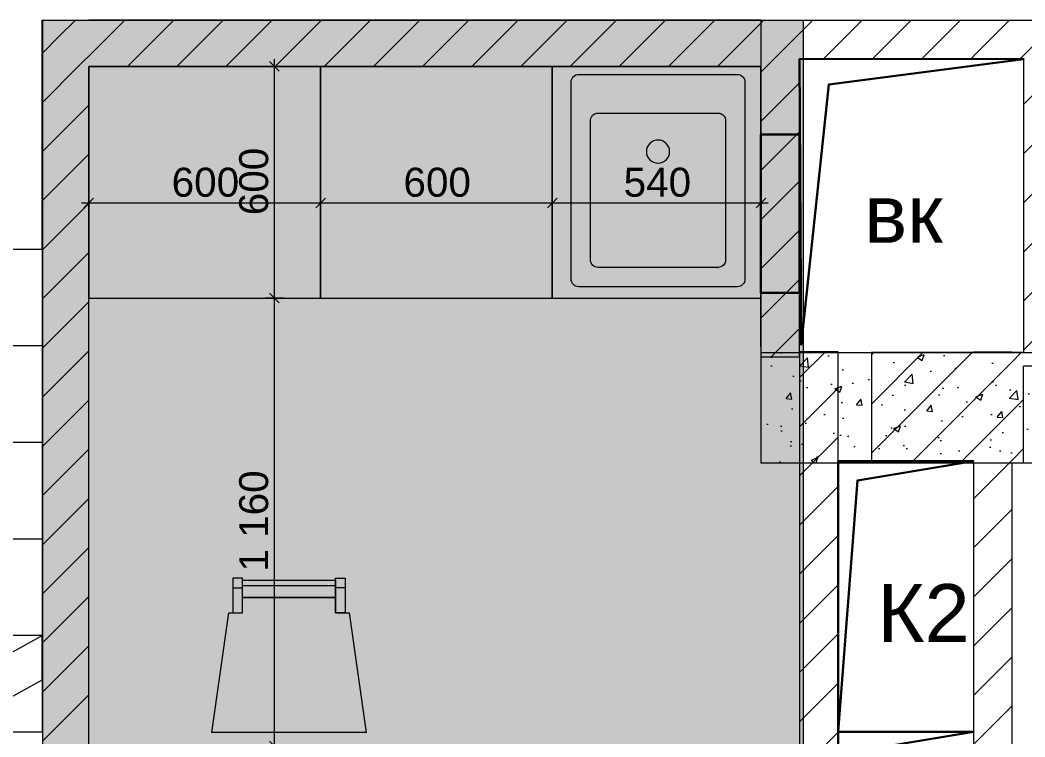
# Model space of a CAD drawing. Header units: millimetres. Extents: x 2336463 to 2579121, y 595385 to 778077.
# Drawn here: x 2400071 to 2402672, y 701163 to 703019 of the extents above; entities that cross this region are included whole.
import ezdxf

# ---------------------------------------------------------------- set-up
doc = ezdxf.new("R2010")
doc.units = ezdxf.units.MM
doc.header["$MEASUREMENT"] = 0
for name, pattern in [('Wipeout_Contour', [1000, 0, -1000]), ('Пунктирная', [88.194442, 0, -88.194442]), ('Штриховая', [282.222223, 141.111112, -141.111112])]:
    doc.linetypes.add(name, pattern=pattern)
for name, color, linetype in [('+возводимые стены', 7, 'Continuous'), ('1 Планировка размеры', 7, 'Continuous'), ('Интерьер - Мебель', 7, 'Continuous'), ('Конструктив - Лестницы', 7, 'Continuous'), ('сит план', 7, 'Continuous')]:
    doc.layers.add(name, color=color, linetype=linetype)
for name, color, linetype, lineweight in [('+возводимые стены_Ном._пера__101', 252, 'Continuous', 5), ('+стена с дверью_Ном._пера__1', 7, 'Continuous', 13), ('1 Планировка_Ном._пера__1', 7, 'Continuous', 13), ('Интерьер - Мебель_Ном._пера__1', 7, 'Continuous', 13), ('Конструктив - Стены Несущие_Ном._пера__21', 7, 'Continuous', 30), ('сит план_Ном._пера__1', 7, 'Continuous', 13), ('сит план_Ном._пера__21', 7, 'Continuous', 30)]:
    doc.layers.add(name, color=color, linetype=linetype, lineweight=lineweight)
for name, color, linetype, lineweight, true_color in [('+возводимые стены_Ном._пера__169', 7, 'Continuous', 5, 0x68b353), ('+стена с дверью_Ном._пера__243', 7, 'Continuous', 13, 0xe25822), ('1 Планировка размеры_Ном._пера__242', 7, 'Continuous', 13, 0x1b55b5), ('Интерьер - Мебель_Ном._пера__62', 7, 'Continuous', 25, 0xaaaaaa), ('Конструктив - Лестницы_Ном._пера__11', 7, 'Continuous', 15, 0x6c80ff), ('сит план_Ном._пера__87', 7, 'Continuous', 20, 0x6a6a6a)]:
    doc.layers.add(name, color=color, linetype=linetype, lineweight=lineweight, true_color=true_color)
doc.styles.add('СГЕНЕРИР_СТИЛЬ_1', font='arial.ttf')
doc.dimstyles.new('СГЕНЕРИР_СТИЛЬ__1', dxfattribs={"dimtxt": 75, "dimasz": 23.75, "dimexe": 0.18, "dimexo": 300, "dimgap": 0, "dimtad": 1, "dimtih": 1, "dimtoh": 1, "dimdec": 0, "dimzin": 0, "dimdsep": 46, "dimtxsty": 'СГЕНЕРИР_СТИЛЬ_1', "dimblk": 'ARROWHEAD_6', "dimblk1": 'ARROWHEAD_6', "dimblk2": 'ARROWHEAD_6', "dimcen": 0.09, "dimclrd": 256, "dimclre": 256, "dimclrt": 256, "dimazin": 0, "dimtfac": 1, "dimtdec": 4, "dimtmove": 0, "dimatfit": 3, "dimfxl": 0, "dimtolj": 1, "dimtzin": 0, "dimarcsym": 0})
doc.dimstyles.new('СГЕНЕРИР_СТИЛЬ__2', dxfattribs={"dimtxt": 75, "dimasz": 23.75, "dimexe": 0.18, "dimexo": 300, "dimgap": 0, "dimtad": 1, "dimdec": 0, "dimzin": 0, "dimdsep": 46, "dimtxsty": 'СГЕНЕРИР_СТИЛЬ_1', "dimblk": 'ARROWHEAD_6', "dimblk1": 'ARROWHEAD_6', "dimblk2": 'ARROWHEAD_6', "dimcen": 0.09, "dimclrd": 256, "dimclre": 256, "dimclrt": 256, "dimazin": 0, "dimtfac": 1, "dimtdec": 4, "dimtmove": 0, "dimatfit": 3, "dimfxl": 0, "dimtolj": 1, "dimtzin": 0, "dimarcsym": 0})
pattern_1 = [(45, (2086872.015, 585813.69), (-63.639609, 63.639609), [])]

# ---------------------------------------------------------------- blocks, each defined once
blk = doc.blocks.new('Перекрытие_211', base_point=(2400248.7, 702298.9))
at = {"layer": 'Интерьер - Мебель_Ном._пера__1', "color": 7, "linetype": 'Continuous', "lineweight": 13, "flags": 128}
blk.add_lwpolyline([(2400248.7, 702298.9), (2400848.7, 702298.9), (2400848.7, 702898.9), (2400248.7, 702898.9)], close=True, dxfattribs=at)
blk = doc.blocks.new('Перекрытие_212', base_point=(2400848.7, 702298.9))
at = {"layer": 'Интерьер - Мебель_Ном._пера__1', "color": 7, "linetype": 'Continuous', "lineweight": 13, "flags": 128}
blk.add_lwpolyline([(2400848.7, 702298.9), (2401448.7, 702298.9), (2401448.7, 702898.9), (2400848.7, 702898.9)], close=True, dxfattribs=at)
blk = doc.blocks.new('Перекрытие_213', base_point=(2401448.7, 702298.9))
at = {"layer": 'Интерьер - Мебель_Ном._пера__1', "color": 7, "linetype": 'Continuous', "lineweight": 13, "flags": 128}
blk.add_lwpolyline([(2401448.7, 702298.9), (2401988.7, 702298.9), (2401988.7, 702898.9), (2401448.7, 702898.9)], close=True, dxfattribs=at)
blk = doc.blocks.new('Лестница_16', base_point=(2086872, 585813.7))
at = {"color": 254, "linetype": 'Wipeout_Contour', "lineweight": 0, "ltscale": 10001346.45308947}
blk.add_wipeout([(2400128.7, 702425), (2399228.7, 702425), (2399228.7, 702175), (2400128.7, 702175)], dxfattribs=at).dxf.layer = 'Конструктив - Лестницы'
at = {"layer": 'Конструктив - Лестницы_Ном._пера__11', "color": 171, "linetype": 'Continuous', "lineweight": 15, "true_color": 0x6c80ff}
for p, q in [((2400128.7, 702425), (2399228.7, 702425)), ((2400128.7, 702175), (2400128.7, 702425)), ((2399228.7, 702175), (2400128.7, 702175))]:
    blk.add_line(p, q, dxfattribs=at)
at = {"color": 254, "linetype": 'Wipeout_Contour', "lineweight": 0, "ltscale": 10001065.61694339}
blk.add_wipeout([(2400128.7, 702175), (2399228.7, 702175), (2399228.7, 701925), (2400128.7, 701925)], dxfattribs=at).dxf.layer = 'Конструктив - Лестницы'
at = {"layer": 'Конструктив - Лестницы_Ном._пера__11', "color": 171, "linetype": 'Continuous', "lineweight": 15, "true_color": 0x6c80ff}
for p, q in [((2400128.7, 702175), (2399228.7, 702175)), ((2400128.7, 701925), (2400128.7, 702175)), ((2399228.7, 701925), (2400128.7, 701925))]:
    blk.add_line(p, q, dxfattribs=at)
at = {"color": 254, "linetype": 'Wipeout_Contour', "lineweight": 0, "ltscale": 10000784.87289064}
blk.add_wipeout([(2400128.7, 701925), (2399228.7, 701925), (2399228.7, 701675), (2400128.7, 701675)], dxfattribs=at).dxf.layer = 'Конструктив - Лестницы'
at = {"layer": 'Конструктив - Лестницы_Ном._пера__11', "color": 171, "linetype": 'Continuous', "lineweight": 15, "true_color": 0x6c80ff}
for p, q in [((2400128.7, 701925), (2399228.7, 701925)), ((2400128.7, 701675), (2400128.7, 701925)), ((2399228.7, 701675), (2400128.7, 701675))]:
    blk.add_line(p, q, dxfattribs=at)
at = {"color": 254, "linetype": 'Wipeout_Contour', "lineweight": 0, "ltscale": 10000504.22095153}
blk.add_wipeout([(2400128.7, 701675), (2399228.7, 701675), (2399228.7, 701425), (2400128.7, 701425)], dxfattribs=at).dxf.layer = 'Конструктив - Лестницы'
at = {"layer": 'Конструктив - Лестницы_Ном._пера__11', "color": 171, "linetype": 'Continuous', "lineweight": 15, "true_color": 0x6c80ff}
for p, q in [((2400128.7, 701675), (2399228.7, 701675)), ((2400128.7, 701425), (2400128.7, 701675)), ((2399228.7, 701425), (2400128.7, 701425))]:
    blk.add_line(p, q, dxfattribs=at)
at = {"color": 254, "linetype": 'Wipeout_Contour', "lineweight": 0, "ltscale": 19999903.19051888}
blk.add_wipeout([(2399228.7, 701425), (2399228.7, 701175), (2399591.3, 701175), (2399591.3, 701226.5), (2399678.7, 701175), (2399766.1, 701175), (2399766.1, 701223.6), (2400128.7, 701425)], dxfattribs=at).dxf.layer = 'Конструктив - Лестницы'
at = {"layer": 'Конструктив - Лестницы_Ном._пера__11', "color": 171, "linetype": 'Continuous', "lineweight": 15, "true_color": 0x6c80ff}
blk.add_line((2400128.7, 701425), (2399228.7, 701425), dxfattribs=at)
at = {"color": 254, "linetype": 'Wipeout_Contour', "lineweight": 0, "ltscale": 7501161.485008461}
blk.add_wipeout([(2399884.6, 701175), (2400128.7, 701175), (2400128.7, 701310.6)], dxfattribs=at).dxf.layer = 'Конструктив - Лестницы'
at = {"layer": 'Конструктив - Лестницы_Ном._пера__11', "color": 171, "linetype": 'Continuous', "lineweight": 15, "true_color": 0x6c80ff}
blk.add_line((2400128.7, 701425), (2399766.1, 701223.6), dxfattribs=at)
at = {"layer": 'Конструктив - Лестницы_Ном._пера__11', "color": 171, "linetype": 'Штриховая', "lineweight": 15, "true_color": 0x6c80ff}
for p, q in [((2400128.7, 701175), (2400128.7, 701310.6)), ((2399884.6, 701175), (2400128.7, 701175))]:
    blk.add_line(p, q, dxfattribs=at)
at = {"color": 254, "linetype": 'Wipeout_Contour', "lineweight": 0, "ltscale": 20000725.49004642}
blk.add_wipeout([(2399434.6, 700925), (2400128.7, 700925), (2400128.7, 701175), (2399884.6, 701175), (2399766.1, 701109.2), (2399766.1, 701009.2), (2399591.3, 701112.1), (2399591.3, 701012.1)], dxfattribs=at).dxf.layer = 'Конструктив - Лестницы'
at = {"layer": 'Конструктив - Лестницы_Ном._пера__11', "color": 171, "linetype": 'Штриховая', "lineweight": 15, "true_color": 0x6c80ff}
for p, q in [((2400128.7, 701310.6), (2399766.1, 701109.2)), ((2400128.7, 701175), (2399884.6, 701175)), ((2400128.7, 700925), (2400128.7, 701175))]:
    blk.add_line(p, q, dxfattribs=at)
blk = doc.blocks.new('Стена_1037', base_point=(2401988.8, 703018.3))
at = {"layer": 'сит план_Ном._пера__87', "linetype": 'Continuous', "lineweight": 20, "true_color": 0x6a6a6a}
h = blk.add_hatch(dxfattribs=at)
h.set_pattern_fill('Блоки_Бетонные_Эффективные', color=251, style=0, pattern_type=2)
h.set_pattern_definition(pattern_1)
h.paths.add_polyline_path([(2401988.8, 703018.3), (2401988.2, 702146.9), (2402088.2, 702146.9), (2402088.8, 703018.2)])
at = {"layer": 'сит план_Ном._пера__1', "color": 7, "linetype": 'Continuous', "lineweight": 13, "flags": 128}
for points in [[(2401988.8, 703018.3), (2401988.2, 702146.9)], [(2402088.8, 703018.2), (2401988.8, 703018.3)], [(2402088.8, 703017.7), (2402088.8, 703018.2)], [(2402088.2, 702146.9), (2402088.7, 702917.7)], [(2401988.2, 702146.9), (2402088.2, 702146.9)]]:
    blk.add_lwpolyline(points, dxfattribs=at)
blk = doc.blocks.new('Стена_1038', base_point=(2401988.8, 703017.7))
at = {"layer": 'сит план_Ном._пера__87', "linetype": 'Continuous', "lineweight": 20, "true_color": 0x6a6a6a}
h = blk.add_hatch(dxfattribs=at)
h.set_pattern_fill('Блоки_Бетонные_Эффективные', color=251, style=0, pattern_type=2)
h.set_pattern_definition(pattern_1)
h.paths.add_polyline_path([(2402668.7, 703017.7), (2402088.8, 703017.7), (2402088.7, 702917.7), (2402668.7, 702917.7)])
h = blk.add_hatch(dxfattribs=at)
h.set_pattern_fill('Блоки_Бетонные_Эффективные', color=251, style=0, pattern_type=2)
h.set_pattern_definition(pattern_1)
h.paths.add_polyline_path([(2402668.7, 702917.7), (2402768.7, 702917.7), (2402768.7, 703017.7)])
h = blk.add_hatch(dxfattribs=at)
h.set_pattern_fill('Блоки_Бетонные_Эффективные', color=251, style=0, pattern_type=2)
h.set_pattern_definition(pattern_1)
h.paths.add_polyline_path([(2402668.7, 702917.7), (2402768.7, 703017.7), (2402668.7, 703017.7)])
at = {"layer": 'сит план_Ном._пера__1', "color": 7, "linetype": 'Continuous', "lineweight": 13, "flags": 128}
for points in [[(2402768.7, 703017.7), (2402088.8, 703017.7)], [(2402768.7, 703017.7), (2402768.7, 702917.7)], [(2402088.7, 702917.7), (2402668.7, 702917.7)]]:
    blk.add_lwpolyline(points, dxfattribs=at)
blk = doc.blocks.new('Стена_1039', base_point=(2402768.7, 703017.7))
at = {"layer": 'сит план_Ном._пера__87', "linetype": 'Continuous', "lineweight": 20, "true_color": 0x6a6a6a}
h = blk.add_hatch(dxfattribs=at)
h.set_pattern_fill('Блоки_Бетонные_Эффективные', color=251, style=0, pattern_type=2)
h.set_pattern_definition(pattern_1)
h.paths.add_polyline_path([(2402668.7, 702917.7), (2402668.5, 702122.6), (2402768.5, 702122.6), (2402768.7, 702917.7)])
at = {"layer": 'сит план_Ном._пера__1', "color": 7, "linetype": 'Continuous', "lineweight": 13, "flags": 128}
for points in [[(2402668.7, 702917.7), (2402668.5, 702157.6)], [(2402768.5, 702122.6), (2402768.7, 702917.7)], [(2402768.5, 702122.6), (2402668.5, 702122.6)]]:
    blk.add_lwpolyline(points, dxfattribs=at)
blk = doc.blocks.new('Стена_1040', base_point=(2402274.7, 702157.7))
at = {"layer": 'сит план_Ном._пера__87', "linetype": 'Continuous', "lineweight": 20, "true_color": 0x6a6a6a}
h = blk.add_hatch(dxfattribs=at)
h.set_pattern_fill('Блоки_Бетонные_Эффективные', color=251, style=0, pattern_type=2)
h.set_pattern_definition(pattern_1)
h.paths.add_polyline_path([(2402538.7, 701872.7), (2402538.7, 702157.7), (2402274.7, 702157.7), (2402274.6, 701872.7)])
h = blk.add_hatch(dxfattribs=at)
h.set_pattern_fill('Блоки_Бетонные_Эффективные', color=251, style=0, pattern_type=2)
h.set_pattern_definition(pattern_1)
h.paths.add_polyline_path([(2402668.4, 701872.6), (2402668.5, 702157.6), (2402638.7, 702157.6), (2402638.7, 701872.6)])
at = {"layer": 'сит план_Ном._пера__1', "color": 7, "linetype": 'Continuous', "lineweight": 13, "flags": 128}
for points in [[(2402274.7, 702157.7), (2402274.6, 701872.7)], [(2402538.7, 702157.7), (2402274.7, 702157.7)], [(2402668.5, 702157.6), (2402638.7, 702157.6)], [(2402668.4, 701872.6), (2402668.5, 702122.6)], [(2402274.6, 701872.7), (2402538.7, 701872.7)], [(2402638.7, 701872.6), (2402668.4, 701872.6)]]:
    blk.add_lwpolyline(points, dxfattribs=at)
blk = doc.blocks.new('Стена_1041', base_point=(2402088.7, 702159.7))
at = {"layer": 'сит план_Ном._пера__87', "linetype": 'Continuous', "lineweight": 20, "true_color": 0x6a6a6a}
h = blk.add_hatch(dxfattribs=at)
h.set_pattern_fill('Блоки_Бетонные_Эффективные', color=251, style=0, pattern_type=2)
h.set_pattern_definition(pattern_1)
h.paths.add_polyline_path([(2402188.7, 700053.7), (2402188.7, 702159.7), (2402088.7, 702159.7), (2402088.7, 700053.7)])
h = blk.add_hatch(dxfattribs=at)
h.set_pattern_fill('Блоки_Бетонные_Эффективные', color=251, style=0, pattern_type=2)
h.set_pattern_definition(pattern_1)
h.paths.add_polyline_path([(2402188.7, 700053.7), (2402088.7, 699953.7), (2402188.7, 699953.7)])
h = blk.add_hatch(dxfattribs=at)
h.set_pattern_fill('Блоки_Бетонные_Эффективные', color=251, style=0, pattern_type=2)
h.set_pattern_definition(pattern_1)
h.paths.add_polyline_path([(2402188.7, 700053.7), (2402088.7, 700053.7), (2402088.7, 699953.7)])
at = {"layer": 'сит план_Ном._пера__1', "color": 7, "linetype": 'Continuous', "lineweight": 13, "flags": 128}
for points in [[(2402088.7, 702159.7), (2402088.7, 699953.7)], [(2402188.7, 702159.7), (2402088.7, 702159.7)], [(2402188.7, 700053.7), (2402188.7, 702159.7)]]:
    blk.add_lwpolyline(points, dxfattribs=at)
blk = doc.blocks.new('Стена_1043', base_point=(2402638.7, 699953.7))
at = {"layer": 'сит план_Ном._пера__87', "linetype": 'Continuous', "lineweight": 20, "true_color": 0x6a6a6a}
h = blk.add_hatch(dxfattribs=at)
h.set_pattern_fill('Блоки_Бетонные_Эффективные', color=251, style=0, pattern_type=2)
h.set_pattern_definition(pattern_1)
h.paths.add_polyline_path([(2402638.7, 700053.7), (2402638.7, 702159.7), (2402538.7, 702159.7), (2402538.7, 700053.7)])
at = {"layer": 'сит план_Ном._пера__1', "color": 7, "linetype": 'Continuous', "lineweight": 13, "flags": 128}
for points in [[(2402538.7, 702159.7), (2402638.7, 702159.7)], [(2402538.7, 701872.7), (2402538.7, 700053.7)], [(2402638.7, 700053.7), (2402638.7, 701872.6)]]:
    blk.add_lwpolyline(points, dxfattribs=at)
blk = doc.blocks.new('Стена_1060', base_point=(2400248.7, 698920.4))
at = {"layer": '+возводимые стены_Ном._пера__169', "linetype": 'Continuous', "lineweight": 5, "true_color": 0x68b353}
h = blk.add_hatch(dxfattribs=at)
h.set_pattern_fill('Блоки_Бетонные_Эффективные', color=85, style=0, pattern_type=2)
h.set_pattern_definition(pattern_1)
h.paths.add_polyline_path([(2400248.7, 703018.9), (2400128.7, 703018.9), (2400248.7, 702898.9)])
h = blk.add_hatch(dxfattribs=at)
h.set_pattern_fill('Блоки_Бетонные_Эффективные', color=85, style=0, pattern_type=2)
h.set_pattern_definition(pattern_1)
h.paths.add_polyline_path([(2400128.7, 702898.9), (2400248.7, 702898.9), (2400128.7, 703018.9)])
h = blk.add_hatch(dxfattribs=at)
h.set_pattern_fill('Блоки_Бетонные_Эффективные', color=85, style=0, pattern_type=2)
h.set_pattern_definition(pattern_1)
h.paths.add_polyline_path([(2400128.7, 702898.9), (2400128.7, 699040.5), (2400248.7, 699040.4), (2400248.7, 702898.9)])
at = {"layer": '+возводимые стены_Ном._пера__101', "color": 252, "linetype": 'Continuous', "lineweight": 5, "flags": 128}
for points in [[(2400128.7, 703018.9), (2400248.7, 703018.9)], [(2400128.7, 703018.9), (2400128.7, 698920.5)], [(2400248.7, 699040.4), (2400248.7, 702898.9)]]:
    blk.add_lwpolyline(points, dxfattribs=at)
blk = doc.blocks.new('Стена_1062', base_point=(2401988.8, 703018.9))
at = {"layer": '+возводимые стены_Ном._пера__169', "linetype": 'Continuous', "lineweight": 5, "true_color": 0x68b353}
h = blk.add_hatch(dxfattribs=at)
h.set_pattern_fill('Блоки_Бетонные_Эффективные', color=85, style=0, pattern_type=2)
h.set_pattern_definition(pattern_1)
h.paths.add_polyline_path([(2400248.7, 702898.9), (2401988.8, 702898.9), (2401988.8, 703018.9), (2400248.7, 703018.9)])
at = {"layer": '+возводимые стены_Ном._пера__101', "color": 252, "linetype": 'Continuous', "lineweight": 5, "flags": 128}
for points in [[(2401988.8, 703018.9), (2400248.7, 703018.9)], [(2401988.8, 703018.9), (2401988.8, 702898.9)], [(2400248.7, 702898.9), (2401988.8, 702898.9)]]:
    blk.add_lwpolyline(points, dxfattribs=at)
blk = doc.blocks.new('Мойка Обычная 25_3')
at = {"layer": 'Интерьер - Мебель_Ном._пера__1', "color": 7, "linetype": 'Continuous', "lineweight": 13}
for p, q in [((380, 450), (70, 450)), ((50, 430), (50, 70)), ((400, 70), (400, 430)), ((70, 50), (380, 50))]:
    blk.add_line(p, q, dxfattribs=at)
at = {"layer": 'Интерьер - Мебель_Ном._пера__1', "color": 7, "linetype": 'Continuous', "lineweight": 13, "flags": 128}
blk.add_lwpolyline([(20, 0), (430, 0, 0.414214), (450, 20), (450, 530, 0.414214), (430, 550), (20, 550, 0.414214), (0, 530), (0, 20, 0.414214)], format="xyb", close=True, dxfattribs=at)
at = {"layer": 'Интерьер - Мебель_Ном._пера__1', "color": 7, "linetype": 'Continuous', "lineweight": 13}
blk.add_circle((225, 350), 30, dxfattribs=at)
for centre, start, end in [((70, 430), 90, 180), ((380, 430), 0, 90), ((70, 70), 180, 270), ((380, 70), 270, 0)]:
    blk.add_arc(centre, 20, start, end, dxfattribs=at)
blk.add_point((70, 50), dxfattribs=at)
blk = doc.blocks.new('Обеденный Стул 01 25')
at = {"layer": '1 Планировка_Ном._пера__1', "color": 7, "linetype": 'Continuous', "lineweight": 13}
for p, q in [((54.4, 375), (79.4, 375)), ((79.4, 380), (320.6, 380)), ((345.6, 375), (320.6, 375))]:
    blk.add_line(p, q, dxfattribs=at)
at = {"layer": '1 Планировка_Ном._пера__1', "color": 7, "linetype": 'Continuous', "lineweight": 13, "flags": 128}
for points in [[(54.4, 310), (79.4, 310), (79.4, 400), (54.4, 400)], [(79.4, 350), (320.6, 350), (320.6, 395), (79.4, 395)], [(345.6, 310), (320.6, 310), (320.6, 400), (345.6, 400)], [(0, 0), (400, 0), (355.7, 310), (320.6, 310), (320.6, 350), (79.4, 350), (79.4, 310), (44.3, 310)]]:
    blk.add_lwpolyline(points, close=True, dxfattribs=at)
blk = doc.blocks.new('*D3840', base_point=(2086872, 585813.7))
at = {"layer": '1 Планировка размеры_Ном._пера__242', "color": 152, "linetype": 'Continuous', "lineweight": 13, "true_color": 0x1b55b5}
for p, q in [((2402354.6, 693177.2), (2402379.6, 693202.2)), ((2410948.2, 693177), (2410973.2, 693202)), ((2410960.7, 693213), (2410960.7, 693166.1)), ((2410960.7, 693189.5), (2402367.1, 693189.7)), ((2410979.4, 693189.5), (2410960.7, 693189.5))]:
    blk.add_line(p, q, dxfattribs=at)
at = {"layer": '1 Планировка размеры_Ном._пера__242', "color": 152, "lineweight": 13, "true_color": 0x1b55b5, "char_height": 75, "attachment_point": 7, "rotation": 359.9989, "style": 'СГЕНЕРИР_СТИЛЬ_1'}
for s, insert in [('\\A1;{\\pql;\\fArial|b0|i0|c204|p38;95}', (2402379.6, 693204.7)), ('\\A1;{\\pql;\\fArial|b0|i0|c204|p38;8\xa0594}', (2406535.7, 693204.6))]:
    blk.add_mtext(s, dxfattribs=dict(at, insert=insert))
blk = doc.blocks.new('ARROWHEAD_6')
at = {"color": 0, "linetype": 'Continuous', "lineweight": 0}
for p, q in [((0, 0), (-1, 0)), ((-0.5, -0.5), (0.5, 0.5))]:
    blk.add_line(p, q, dxfattribs=at)
blk = doc.blocks.new('*D3876', base_point=(2086872, 585813.7))
at = {"layer": '1 Планировка размеры_Ном._пера__242', "color": 152, "linetype": 'Continuous', "lineweight": 13, "true_color": 0x1b55b5}
for p, q in [((2400248.7, 699220.4), (2400248.7, 702569)), ((2400848.7, 702522.1), (2400848.7, 702569)), ((2400229.9, 702545.5), (2400248.7, 702545.5)), ((2400261.2, 702558), (2400236.2, 702533)), ((2400248.7, 702545.5), (2400848.7, 702545.5)), ((2400861.2, 702558), (2400836.2, 702533))]:
    blk.add_line(p, q, dxfattribs=at)
at = {"layer": '1 Планировка размеры_Ном._пера__242', "color": 152, "lineweight": 13, "true_color": 0x1b55b5, "insert": (2400463.3, 702560.5), "char_height": 75, "attachment_point": 7, "style": 'СГЕНЕРИР_СТИЛЬ_1'}
blk.add_mtext('\\A1;{\\pql;\\fArial|b0|i0|c204|p38;600}', dxfattribs=at)
blk = doc.blocks.new('*D3877', base_point=(2086872, 585813.7))
at = {"layer": '1 Планировка размеры_Ном._пера__242', "color": 152, "linetype": 'Continuous', "lineweight": 13, "true_color": 0x1b55b5}
for p, q in [((2400848.7, 702522.1), (2400848.7, 702569)), ((2401448.7, 702522.1), (2401448.7, 702569)), ((2400861.2, 702558), (2400836.2, 702533)), ((2400848.7, 702545.5), (2401448.7, 702545.5)), ((2401461.2, 702558), (2401436.2, 702533))]:
    blk.add_line(p, q, dxfattribs=at)
at = {"layer": '1 Планировка размеры_Ном._пера__242', "color": 152, "lineweight": 13, "true_color": 0x1b55b5, "insert": (2401063.3, 702560.5), "char_height": 75, "attachment_point": 7, "style": 'СГЕНЕРИР_СТИЛЬ_1'}
blk.add_mtext('\\A1;{\\pql;\\fArial|b0|i0|c204|p38;600}', dxfattribs=at)
blk = doc.blocks.new('*D3878', base_point=(2086872, 585813.7))
at = {"layer": '1 Планировка размеры_Ном._пера__242', "color": 152, "linetype": 'Continuous', "lineweight": 13, "true_color": 0x1b55b5}
for p, q in [((2401448.7, 702522.1), (2401448.7, 702569)), ((2401988.7, 702172.7), (2401988.7, 702569)), ((2401461.2, 702558), (2401436.2, 702533)), ((2401448.7, 702545.5), (2401988.7, 702545.5)), ((2401976.2, 702533), (2402001.2, 702558)), ((2401988.7, 702545.5), (2402007.4, 702545.5))]:
    blk.add_line(p, q, dxfattribs=at)
at = {"layer": '1 Планировка размеры_Ном._пера__242', "color": 152, "lineweight": 13, "true_color": 0x1b55b5, "insert": (2401633.3, 702560.5), "char_height": 75, "attachment_point": 7, "style": 'СГЕНЕРИР_СТИЛЬ_1'}
blk.add_mtext('\\A1;{\\pql;\\fArial|b0|i0|c204|p38;540}', dxfattribs=at)
blk = doc.blocks.new('*D3892', base_point=(2086872, 585813.7))
at = {"layer": '1 Планировка размеры_Ном._пера__242', "color": 152, "linetype": 'Continuous', "lineweight": 13, "true_color": 0x1b55b5}
for p, q in [((2400716.7, 702311.4), (2400741.7, 702286.4)), ((2400752.6, 702298.9), (2400705.8, 702298.9)), ((2400729.2, 701138.8), (2400729.2, 702298.9)), ((2400823.3, 701138.8), (2400705.8, 701138.8)), ((2400716.7, 701151.3), (2400741.7, 701126.3))]:
    blk.add_line(p, q, dxfattribs=at)
at = {"layer": '1 Планировка размеры_Ном._пера__242', "color": 152, "lineweight": 13, "true_color": 0x1b55b5, "insert": (2400714.2, 701590.6), "char_height": 75, "attachment_point": 7, "rotation": 90, "style": 'СГЕНЕРИР_СТИЛЬ_1'}
blk.add_mtext('\\A1;{\\pql;\\fArial|b0|i0|c204|p38;1\xa0160}', dxfattribs=at)
blk = doc.blocks.new('*D3893', base_point=(2086872, 585813.7))
at = {"layer": '1 Планировка размеры_Ном._пера__242', "color": 152, "linetype": 'Continuous', "lineweight": 13, "true_color": 0x1b55b5}
for p, q in [((2400752.6, 702898.9), (2400705.8, 702898.9)), ((2400741.7, 702886.4), (2400716.7, 702911.4)), ((2400729.2, 702898.9), (2400729.2, 702917.6)), ((2400729.2, 702298.9), (2400729.2, 702898.9)), ((2400716.7, 702311.4), (2400741.7, 702286.4)), ((2400752.6, 702298.9), (2400705.8, 702298.9))]:
    blk.add_line(p, q, dxfattribs=at)
at = {"layer": '1 Планировка размеры_Ном._пера__242', "color": 152, "lineweight": 13, "true_color": 0x1b55b5, "insert": (2400714.2, 702513.5), "char_height": 75, "attachment_point": 7, "rotation": 90, "style": 'СГЕНЕРИР_СТИЛЬ_1'}
blk.add_mtext('\\A1;{\\pql;\\fArial|b0|i0|c204|p38;600}', dxfattribs=at)

msp = doc.modelspace()

# ---------------------------------------------------------------- hatches: boundary and pattern name
at = {"layer": '+стена с дверью_Ном._пера__243', "linetype": 'Continuous', "lineweight": 0, "true_color": 0x381608}
msp.add_hatch(color=28, dxfattribs=at).paths.add_polyline_path([(2393475.7, 699930.5), (2399228.7, 699930.5), (2399228.7, 698925), (2400128.2, 698925), (2400128.2, 699731.4), (2400128.2, 703018.9), (2401956.6, 703018.9), (2402097.8, 703018.9), (2402097.8, 699624), (2401956.6, 699624), (2401956.6, 698421), (2401976.6, 698421), (2401976.6, 697026.6), (2401978.9, 697026.6), (2401978.9, 694224.2), (2400353.7, 694224.2), (2400353.7, 697026.6), (2399748.6, 697026.6), (2399748.6, 696630.5), (2394753.6, 696630.5), (2394753.6, 698420.4), (2393475.7, 698420.4)])
at = {"layer": 'сит план_Ном._пера__1', "linetype": 'Continuous', "lineweight": 13}
h = msp.add_hatch(dxfattribs=at)
h.set_pattern_fill('AR_CONC', style=0, pattern_type=2)
h.set_pattern_definition([(50, (2086872.01, 585813.69), (-182.18467, 15.939086), [19.05, -209.55]), (355, (2086872.01, 585813.69), (-35.24342, 191.05685), [15.24, -167.64058]), (100.451445, (2086887.2, 585812.36), (146.94125, 175.11775), [16.19001, -178.09024]), (46.1842, (2086872.01, 585864.49), (-271.07904, 42.04233), [28.575, -314.325]), (96.63556, (2086894.6, 585860.98), (237.40413, 247.42612), [24.28502, -267.1356]), (351.18415, (2086872.01, 585864.49), (237.40413, 247.42612), [22.85997, -251.45973]), (21, (2086897.41, 585851.79), (-151.61439, 102.2652), [19.05, -209.55]), (326, (2086897.41, 585851.79), (61.80203, 184.18797), [15.24, -167.64]), (71.451445, (2086910.05, 585843.26), (213.41642, 81.92277), [16.19001, -178.08994]), (37.5, (2086872.015, 585813.686), (3.088603, 84.555039), [0, -165.608, 0, -170.18, 0, -168.275]), (7.5, (2086872.015, 585813.69), (66.819663, 100.180575), [0, -97.028, 0, -161.798, 0, -64.135]), (327.5, (2086815.37, 585813.686), (-135.590595, 5.728744), [0, -63.5, 0, -198.12, 0, -262.89]), (317.5, (2086789.97, 585813.69), (148.12918, 25.42649), [0, -82.55, 0, -131.572, 0, -186.69])])
h.paths.add_polyline_path([(2402768.5, 702157.5), (2401988.7, 702157.5), (2401988.7, 701872.7), (2402768.5, 701872.7)])

# ---------------------------------------------------------------- linework, layer by layer
at = {"layer": '+стена с дверью_Ном._пера__1', "color": 7, "linetype": 'Continuous', "lineweight": 13, "flags": 128}
msp.add_lwpolyline([(2393475.7, 699930.5), (2399228.7, 699930.5), (2399228.7, 698925), (2400128.2, 698925), (2400128.2, 699731.4), (2400128.2, 703018.9), (2401956.6, 703018.9), (2402097.8, 703018.9), (2402097.8, 699624), (2401956.6, 699624), (2401956.6, 698421), (2401976.6, 698421), (2401976.6, 697026.6), (2401978.9, 697026.6), (2401978.9, 694224.2), (2400353.7, 694224.2), (2400353.7, 697026.6), (2399748.6, 697026.6), (2399748.6, 696630.5), (2394753.6, 696630.5), (2394753.6, 698420.4), (2393475.7, 698420.4)], close=True, dxfattribs=at)
at = {"layer": 'Конструктив - Стены Несущие_Ном._пера__21', "color": 7, "linetype": 'Continuous', "lineweight": 30}
for p, q in [((2401988.7, 702722.7), (2402088.7, 702722.7)), ((2401988.7, 702312.7), (2401988.7, 702722.7)), ((2402088.7, 702722.7), (2402088.7, 702312.7)), ((2402088.7, 702312.7), (2401988.7, 702312.7))]:
    msp.add_line(p, q, dxfattribs=at)
at = {"layer": 'сит план_Ном._пера__1', "color": 7, "linetype": 'Continuous', "lineweight": 13, "flags": 128}
msp.add_lwpolyline([(2402768.5, 702157.5), (2401988.7, 702157.5), (2401988.7, 701872.7), (2402768.5, 701872.7)], close=True, dxfattribs=at)
at = {"layer": 'сит план_Ном._пера__21', "color": 7, "linetype": 'Continuous', "lineweight": 30, "flags": 128}
for points in [[(2402092.7, 702176.7), (2402164.2, 702852.3), (2402668.7, 702917.8), (2402088.7, 702918.2)], [(2402188.7, 701176.7), (2402238.7, 701826.7), (2402538.7, 701876.7), (2402188.7, 701876.7)], [(2402188.7, 700576.7), (2402238.7, 701125.3), (2402538.7, 701175.3), (2402188.7, 701175.3)]]:
    msp.add_lwpolyline(points, close=True, dxfattribs=at)

# ---------------------------------------------------------------- block references
at = {"layer": '+возводимые стены', "color": 252, "lineweight": 5}
msp.add_blockref('Стена_1062', (2401988.8, 703018.9), dxfattribs=at)
at = {"layer": 'Интерьер - Мебель', "color": 7, "linetype": 'Continuous', "lineweight": 13}
for name, p in [('Перекрытие_211', (2400248.7, 702298.9)), ('Перекрытие_212', (2400848.7, 702298.9)), ('Перекрытие_213', (2401448.7, 702298.9))]:
    msp.add_blockref(name, p, dxfattribs=at)
at = {"layer": 'Интерьер - Мебель_Ном._пера__1', "color": 7, "linetype": 'Continuous', "lineweight": 13, "xscale": -1, "zscale": 1000}
msp.add_blockref('Мойка Обычная 25_3', (2401947.3, 702328.2), dxfattribs=at)
at = {"layer": 'Интерьер - Мебель_Ном._пера__62', "color": 253, "linetype": 'Continuous', "lineweight": 25, "true_color": 0xaaaaaa, "xscale": -1, "zscale": 1000}
msp.add_blockref('Обеденный Стул 01 25', (2400967.1, 701173.8), dxfattribs=at)
at = {"layer": 'сит план', "color": 7, "lineweight": 13}
for name, p in [('Стена_1037', (2401988.8, 703018.3)), ('Стена_1038', (2401988.8, 703017.7)), ('Стена_1039', (2402768.7, 703017.7)), ('Стена_1041', (2402088.7, 702159.7)), ('Стена_1040', (2402274.7, 702157.7)), ('Стена_1043', (2402638.7, 699953.7))]:
    msp.add_blockref(name, p, dxfattribs=at)

# ---------------------------------------------------------------- texts
at = {"layer": 'сит план_Ном._пера__1', "color": 7, "linetype": 'Continuous', "lineweight": 13, "char_height": 150, "attachment_point": 1, "style": 'СГЕНЕРИР_СТИЛЬ_1'}
for s, insert in [('\\A1;{\\pql;\\fArial|b0|i0|c204|p38;вк}', (2402256.1, 702592.1)), ('\\A1;{\\pql;\\fArial|b0|i0|c204|p38;К\\fArial|b0|i0|c204|p38;2}', (2402290.3, 701558.2))]:
    msp.add_mtext(s, dxfattribs=dict(at, insert=insert))

# ---------------------------------------------------------------- dimensions: what is measured, and where the dimension line sits
at = {"layer": '1 Планировка размеры', "color": 152, "linetype": 'Continuous', "lineweight": 13, "true_color": 0x1b55b5}
for base, p1, p2, angle, picture, middle, turn in [((2400729.2, 702898.9), (2400848.7, 702298.9), (2400848.7, 702898.9), 90, '*D3893', (2400676.7, 702599.2), 90), ((2400729.2, 702298.9), (2401123.3, 701138.8), (2400848.7, 702298.9), 90, '*D3892', (2400676.7, 701719.4), 90), ((2402367.1, 693189.7), (2410960.8, 702168.4), (2402367.1, 693616.8), 179.9989, '*D3840', (2406664.5, 693242.1), 359.9989)]:
    dim = msp.add_linear_dim(base=base, p1=p1, p2=p2, angle=angle, dimstyle='СГЕНЕРИР_СТИЛЬ__2', dxfattribs=at)
    dim.commit()
    dim.dimension.update_dxf_attribs({"geometry": picture, "text_midpoint": middle, "dimtype": 160, "text_rotation": turn})
for base, p1, p2, picture, middle in [((2400848.7, 702545.5), (2400248.7, 698920.4), (2400848.7, 702298.9), '*D3876', (2400549.1, 702598)), ((2401448.7, 702545.5), (2400848.7, 702298.9), (2401448.7, 702298.9), '*D3877', (2401149.1, 702598)), ((2401988.7, 702545.5), (2401448.7, 702298.9), (2401988.7, 701872.7), '*D3878', (2401719.1, 702598))]:
    dim = msp.add_linear_dim(base=base, p1=p1, p2=p2, dimstyle='СГЕНЕРИР_СТИЛЬ__1', dxfattribs=at)
    dim.commit()
    dim.dimension.update_dxf_attribs({"geometry": picture, "text_midpoint": middle, "dimtype": 160})

# ---------------------------------------------------------------- next in the draw order: block references
at = {"layer": 'Конструктив - Лестницы', "color": 8, "linetype": 'Пунктирная', "lineweight": 15}
msp.add_blockref('Лестница_16', (2086872, 585813.7), dxfattribs=at)

# ---------------------------------------------------------------- next in the draw order: block references
at = {"layer": '+возводимые стены', "color": 252, "lineweight": 5}
msp.add_blockref('Стена_1060', (2400248.7, 698920.4), dxfattribs=at)

doc.saveas('drawing.dxf')
